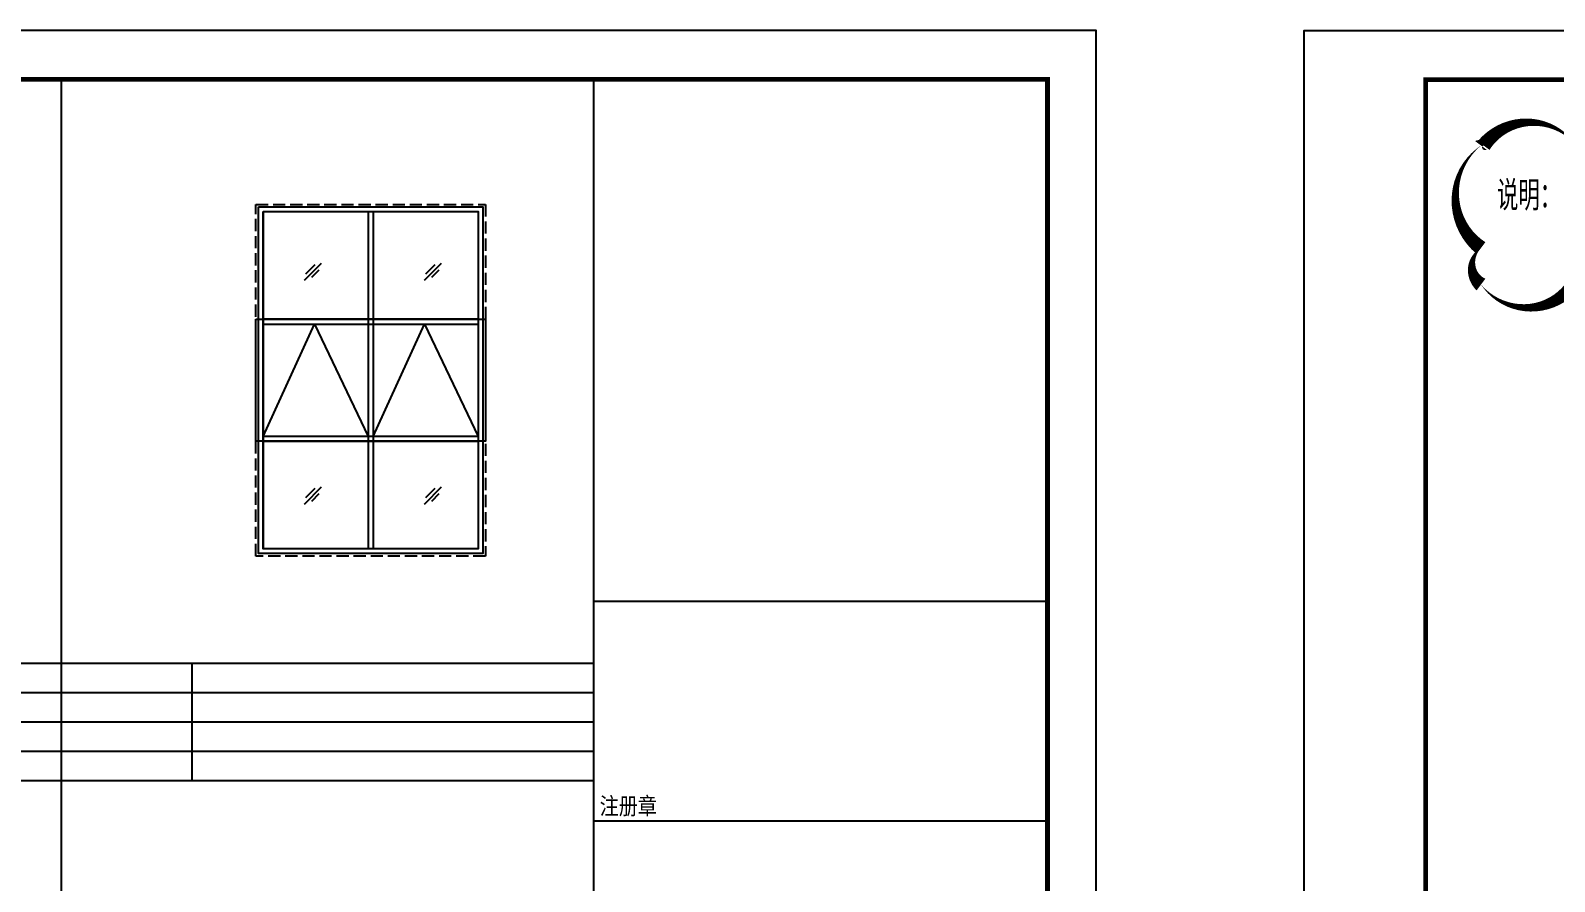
# Model space of a CAD drawing. Extents: x -1041549 to 749950, y -354245 to 17554.
# Drawn here: x -630133 to -614523, y -230150 to -221439 of the extents above; entities that cross this region are included whole.
import ezdxf

# ---------------------------------------------------------------- set-up
doc = ezdxf.new("R2010")
doc.units = 0
doc.header["$LTSCALE"] = 1000
doc.header["$MEASUREMENT"] = 0
doc.linetypes.add('CONTINOUS', pattern=[0])
doc.linetypes.add('DASH', pattern=[0.35, 0.25, -0.1])
for name, color, linetype in [('14', 1, 'Continuous'), ('DIM_SYMB', 3, 'Continuous'), ('PUB_TITLE', 4, 'Continuous'), ('中粗线', 1, 'DASH'), ('辅助线', 8, 'CONTINOUS')]:
    doc.layers.add(name, color=color, linetype=linetype)
doc.layers.add('DIM_MODI', color=6, linetype='Continuous', plot=False)
doc.styles.get("Standard").update_dxf_attribs({"font": 'gbenor.shx', "bigfont": 'gbcbig.shx'})
doc.styles.add('宋体', font='')
doc.styles.get('宋体').set_extended_font_data('宋体')

# ---------------------------------------------------------------- blocks, each defined once
blk = doc.blocks.new('TUQ')
at = {"layer": '14'}
for p, q in [((-9300, 40000), (-9300, 0)), ((-9300, 40000), (0, 40000)), ((-9300, 29320), (0, 29320)), ((-9300, 24820), (0, 24820))]:
    blk.add_line(p, q, dxfattribs=at)
at = {"layer": '14', "style": '宋体', "width": 0.82}
blk.add_text('注册章', height=350, dxfattribs=at).set_placement((-9173, 24949))

msp = doc.modelspace()

# ---------------------------------------------------------------- linework, layer by layer
at = {"color": 8}
for p, q in [((-629817.8, -221939.5), (-629817.8, -229119.7)), ((-624367.1, -227919.7), (-647667.1, -227919.7)), ((-628478.8, -227919.7), (-628478.8, -229119.7)), ((-624367.1, -228219.7), (-647667.1, -228219.7)), ((-624367.1, -228519.7), (-647667.1, -228519.7)), ((-624367.1, -228819.7), (-647667.1, -228819.7)), ((-624367.1, -229119.7), (-647667.1, -229119.7)), ((-629817.8, -229119.7), (-629817.8, -236236.5))]:
    msp.add_line(p, q, dxfattribs=at)
at = {"color": 4}
for p, q in [((-627748.4, -223293.9), (-625548.4, -223293.9)), ((-627748.4, -223293.9), (-627748.4, -226743.9)), ((-626673.4, -223293.9), (-626673.4, -226743.9)), ((-626623.4, -223293.9), (-626623.4, -226743.9)), ((-625548.4, -223293.9), (-625548.4, -226743.9)), ((-625548.4, -224393.9), (-627748.4, -224393.9)), ((-627748.4, -224443.9), (-625548.4, -224443.9)), ((-625548.4, -225593.9), (-627748.4, -225593.9)), ((-627748.4, -225643.9), (-625548.4, -225643.9)), ((-625548.4, -226743.9), (-627748.4, -226743.9))]:
    msp.add_line(p, q, dxfattribs=at)
for points in [[(-627798.4, -223243.9), (-625498.4, -223243.9), (-625498.4, -226793.9), (-627798.4, -226793.9)], [(-627748.4, -223293.9), (-625548.4, -223293.9), (-625548.4, -226743.9), (-627748.4, -226743.9)]]:
    msp.add_lwpolyline(points, close=True, dxfattribs=at)
at = {"color": 8}
msp.add_lwpolyline([(-627823.4, -224393.9), (-625473.4, -224393.9), (-625473.4, -225643.9), (-627823.4, -225643.9)], close=True, dxfattribs=at)
for points in [[(-627748.4, -225593.9), (-627223.4, -224443.9), (-626673.4, -225593.9)], [(-626623.4, -225593.9), (-626098.4, -224443.9), (-625548.4, -225593.9)]]:
    msp.add_lwpolyline(points, dxfattribs=at)
at = {"layer": 'DIM_MODI', "color": 2, "linetype": 'DASH'}
msp.add_lwpolyline([(-614299.6, -222616.6, 0, 150, 0.5), (-615249.6, -222616.6, 0, 150, 0.5), (-615276.6, -222616.6, 0, 150, 0.5), (-615276.6, -223666.6, 0, 150, 0.5), (-615276.6, -224040, 0, 150, 0.5), (-614326.6, -224040, 0, 150, 0.5)], format="xyseb", dxfattribs=at)
at = {"layer": 'PUB_TITLE'}
for points in [[(-648917.1, -242439.5), (-619217.1, -242439.5), (-619217.1, -221439.5), (-648917.1, -221439.5)], [(-617092.7, -242443.1), (-587392.7, -242443.1), (-587392.7, -221443.1), (-617092.7, -221443.1)]]:
    msp.add_lwpolyline(points, close=True, dxfattribs=at)
at = {"layer": 'PUB_TITLE', "const_width": 50}
for points in [[(-647667.1, -241939.5), (-619717.1, -241939.5), (-619717.1, -221939.5), (-647667.1, -221939.5)], [(-615842.7, -241943.1), (-587892.7, -241943.1), (-587892.7, -221943.1), (-615842.7, -221943.1)]]:
    msp.add_lwpolyline(points, close=True, dxfattribs=at)
at = {"layer": '中粗线', "ltscale": 0.5}
msp.add_lwpolyline([(-627823.4, -223218.9), (-625473.4, -223218.9), (-625473.4, -226818.9), (-627823.4, -226818.9)], close=True, dxfattribs=at)
at = {"layer": '辅助线', "color": 8, "linetype": 'ByBlock'}
for points in [[(-627327.4, -223996.7), (-627151.2, -223820.5)], [(-627311.9, -223929.8), (-627216.2, -223834.1)], [(-626097.9, -223996.7), (-625921.7, -223820.5)], [(-626082.4, -223929.8), (-625986.7, -223834.1)], [(-627251, -223965.8), (-627175.2, -223890)], [(-626021.5, -223965.8), (-625945.7, -223890)], [(-627327.4, -226286.7), (-627151.2, -226110.5)], [(-627311.9, -226219.8), (-627216.2, -226124.1)], [(-627251, -226255.8), (-627175.2, -226180)], [(-626097.9, -226286.7), (-625921.7, -226110.5)], [(-626082.4, -226219.8), (-625986.7, -226124.1)], [(-626021.5, -226255.8), (-625945.7, -226180)]]:
    msp.add_lwpolyline(points, dxfattribs=at)

# ---------------------------------------------------------------- block references
at = {"layer": '14', "xscale": 0.5, "yscale": 0.5, "zscale": 0.5}
msp.add_blockref('TUQ', (-619717.1, -241939.5), dxfattribs=at)

# ---------------------------------------------------------------- texts
at = {"layer": 'DIM_SYMB', "color": 7}
msp.add_text('说明：', height=303.83, dxfattribs=at).set_placement((-615112.6, -223281.8))

doc.saveas('drawing.dxf')
